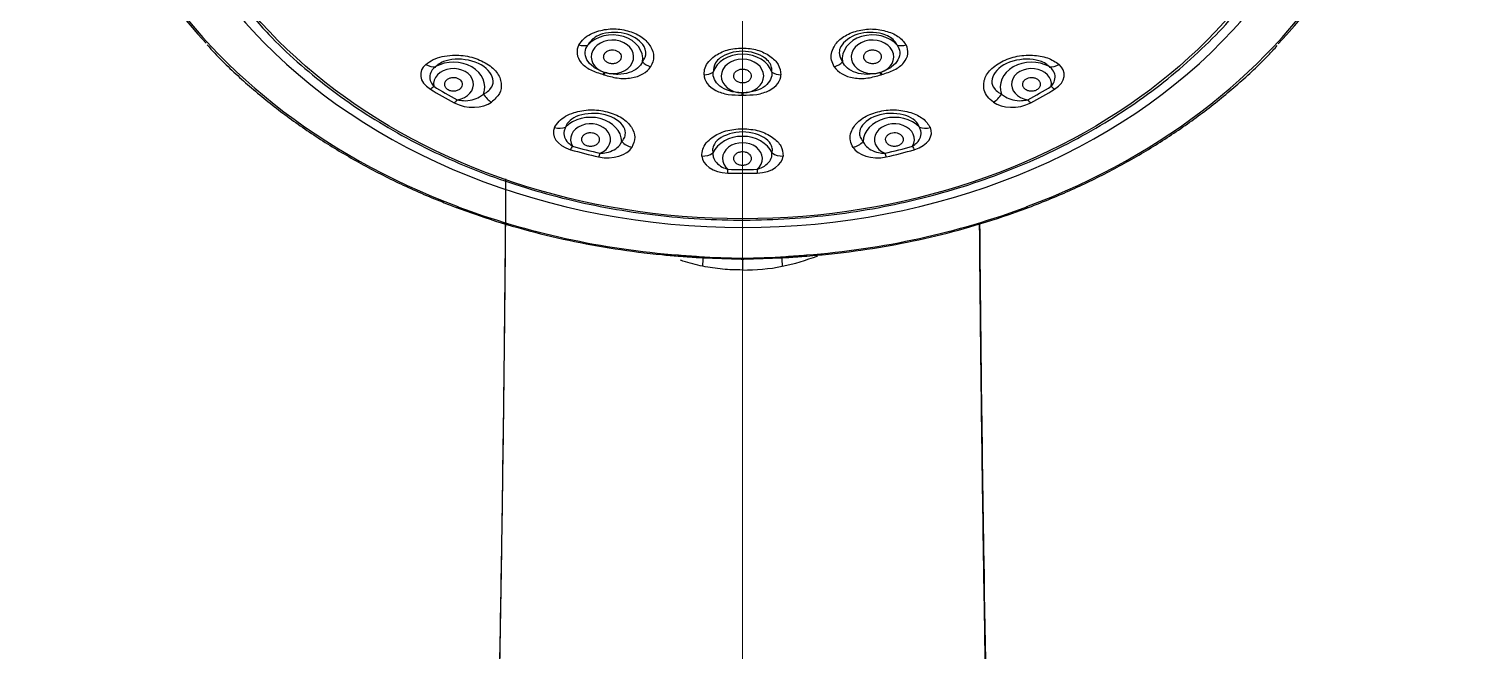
# Model space of a CAD drawing. Extents: x 7920 to 9049, y 0 to 827.
# Drawn here: x 8345.1 to 8426.4, y 481.4 to 516.8 of the extents above; entities that cross this region are included whole.
import ezdxf

# ---------------------------------------------------------------- set-up
doc = ezdxf.new("R2010")
doc.units = 0
doc.header["$LTSCALE"] = 10
doc.header["$MEASUREMENT"] = 0
doc.linetypes.add('CENTER2', pattern=[28.575, 19.05, -3.175, 3.175, -3.175])
doc.layers.add('1', color=7, linetype='CONTINUOUS')
doc.layers.add('Cneter', color=1, linetype='CENTER2', lineweight=13)

msp = doc.modelspace()

# ---------------------------------------------------------------- linework, layer by layer
at = {"layer": '1', "color": 7, "linetype": 'Continuous'}
for p, q in [((8369.541, 506.698), (8369.539, 506.696)), ((8401.943, 506.696), (8401.941, 506.698)), ((8385.741, 503.71), (8385.741, 503.771)), ((8385.741, 503.747), (8385.741, 503.087))]:
    msp.add_line(p, q, dxfattribs=at)
for centre, major_axis, ratio, start_param, end_param in [((8385.741, 533.595), (37.699, 0), 0.790155, 5.156583, 10.55138), ((8385.741, 533.878), (-37.999, 0), 0.790155, 5.627397, 6.920378), ((8385.741, 533.878), (-37.999, 0), 0.790155, 2.502798, 3.799488), ((8385.741, 532.787), (-34.52, 0), 0.790155, 0, 0.629497), ((8385.741, 532.787), (-34.52, 0), 0.790155, 2.51406, 3.141593), ((8385.741, 532.787), (-34.52, 0), 0.790155, 0.629497, 2.51406), ((8378.336, 515.121), (-1.723, 0), 0.790155, 3.016187, 5.669392), ((8393.146, 515.121), (-1.723, 0), 0.790155, 3.755386, 6.408591), ((8376.507, 516.515), (0.697, -0.393), 0.730817, 4.998751, 5.695614), ((8378.336, 515.235), (1.209, 0), 0.790155, 4.358175, 10.61059), ((8393.146, 515.235), (1.209, 0), 0.790155, 5.097374, 11.349788), ((8394.975, 516.515), (0.697, 0.393), 0.730817, 3.729164, 4.426027), ((8367.896, 515.56), (0.645, -0.764), 0.716961, 5.188181, 5.86621), ((8369.283, 513.522), (-1.779, 0), 0.790155, 2.845971, 5.32217), ((8380.555, 515.275), (0.676, -0.428), 0.72265, 4.385315, 5.082178), ((8385.741, 514.027), (-1.723, 0), 0.790155, 3.385786, 6.038992), ((8385.741, 514.142), (1.209, 0), 0.790155, 4.727775, 10.980189), ((8390.927, 515.275), (0.676, 0.428), 0.72265, 4.3426, 5.039463), ((8402.199, 513.522), (-1.779, 0), 0.790155, 4.102608, 6.578807), ((8403.586, 515.56), (0.645, 0.764), 0.716961, 3.558568, 4.236597), ((8369.283, 513.666), (1.136, 0), 0.790155, 4.901912, 9.549414), ((8377.882, 514.84), (0.235, 0.765), 0.221897, 3.851939, 4.086354), ((8385.741, 530.353), (21.895, 0), 0.790155, 4.341933, 4.343647), ((8377.916, 514.83), (-0.234, -0.765), 0.220918, 0.710031, 0.944446), ((8385.741, 530.34), (21.709, 0), 0.790155, 4.341933, 4.343647), ((8383.57, 514.83), (0.8, 0.023), 0.767163, 4.667088, 5.363952), ((8387.912, 514.83), (0.8, -0.023), 0.767163, 4.060826, 4.75769), ((8385.741, 530.34), (21.709, 0), 0.790155, 5.081131, 5.082845), ((8393.566, 514.83), (-0.234, 0.765), 0.220918, 2.197146, 2.431561), ((8393.6, 514.84), (0.235, -0.765), 0.221897, 5.338424, 5.572839), ((8385.741, 530.353), (21.895, 0), 0.790155, 5.081131, 5.082845), ((8402.199, 513.666), (1.136, 0), 0.790155, 6.158549, 10.806051), ((8368.156, 514.167), (-0.521, -0.854), 0.374386, 0.706149, 1.020037), ((8385.741, 531.595), (-29.098, 0), 0.790155, 0.91368, 0.971275), ((8385.741, 531.565), (28.789, 0), 0.790155, 4.055273, 4.112868), ((8371.6, 513.434), (0.575, -0.818), 0.690785, 4.621421, 5.29945), ((8385.741, 530.34), (21.709, 0), 0.790155, 4.711532, 4.713246), ((8385.722, 513.677), (0.001, 0.8), 0.000525, 3.81824, 4.052655), ((8385.76, 513.677), (0.001, -0.8), 0.000525, 5.372123, 5.606538), ((8399.882, 513.434), (0.575, 0.818), 0.690785, 4.125328, 4.803357), ((8385.741, 531.565), (28.789, 0), 0.790155, 5.31191, 5.369505), ((8385.741, 531.595), (-29.098, 0), 0.790155, 2.170317, 2.227912), ((8403.326, 514.167), (-0.521, 0.854), 0.374386, 2.121555, 2.435444), ((8369.497, 513.397), (0.475, 0.88), 0.345831, 3.8289, 4.142788), ((8385.741, 530.353), (21.895, 0), 0.790155, 4.711532, 4.713246), ((8401.985, 513.397), (0.475, -0.88), 0.345831, 5.28199, 5.595878), ((8377.089, 510.38), (-1.779, 0), 0.790155, 3.16013, 5.636329), ((8377.089, 510.523), (1.136, 0), 0.790155, 5.216071, 9.863573), ((8394.393, 510.38), (-1.779, 0), 0.790155, 3.788449, 6.264648), ((8394.393, 510.523), (1.136, 0), 0.790155, 5.84439, 10.491892), ((8375.156, 512.002), (0.903, -0.429), 0.793988, 4.955273, 5.633302), ((8385.741, 509.297), (-1.779, 0), 0.790155, 3.474289, 5.950489), ((8396.326, 512.002), (0.903, 0.429), 0.793988, 3.791476, 4.469505), ((8376.06, 510.755), (-0.272, -0.962), 0.206104, 0.625999, 0.939888), ((8385.741, 531.595), (-29.098, 0), 0.790155, 1.22784, 1.285435), ((8385.741, 531.565), (28.789, 0), 0.790155, 4.369432, 4.427027), ((8379.51, 510.885), (0.85, -0.528), 0.780226, 4.414727, 5.092756), ((8385.741, 509.44), (1.136, 0), 0.790155, 5.530231, 10.177733), ((8391.972, 510.885), (0.85, 0.528), 0.780226, 4.332022, 5.010051), ((8385.741, 531.565), (28.789, 0), 0.790155, 4.997751, 5.055346), ((8385.741, 531.595), (-29.098, 0), 0.790155, 1.856158, 1.913753), ((8395.422, 510.755), (-0.272, 0.962), 0.206104, 2.201705, 2.515593), ((8377.637, 510.35), (0.226, 0.974), 0.172536, 3.75865, 4.072539), ((8383.452, 510.391), (0.998, 0.063), 0.815788, 4.636524, 5.314553), ((8388.03, 510.391), (0.998, -0.063), 0.815788, 4.110225, 4.788254), ((8393.845, 510.35), (0.226, -0.974), 0.172536, 5.352239, 5.666127), ((8384.912, 509.439), (-0.023, -1), 0.017648, 0.597374, 0.911263), ((8385.741, 531.595), (-29.098, 0), 0.790155, 1.541999, 1.599594), ((8385.741, 531.565), (28.789, 0), 0.790155, 4.683592, 4.741186), ((8386.57, 509.439), (-0.023, 1), 0.017648, 2.23033, 2.544218), ((8369.625, 507.12), (-0.176, -0.468), 0.263385, 6.189898, 6.831434), ((8369.627, 507.121), (0.176, 0.468), 0.263385, 3.141918, 3.689886), ((8385.741, 533.596), (37.703, 0), 0.790155, 4.268195, 4.615639), ((8385.741, 533.596), (37.703, 0), 0.790155, 4.809139, 5.156583), ((8401.855, 507.121), (-0.176, 0.468), 0.263385, 2.593299, 3.141268), ((8401.857, 507.12), (-0.176, 0.468), 0.263385, 2.593344, 3.141249), ((8382.118, 504.383), (0.038, 0.499), 0.059206, 3.108412, 3.643374), ((8383.28, 504.295), (-0.035, -0.499), 0.073615, 6.279502, 6.784509), ((8383.037, 502.132), (0.377, 1.964), 0.136214, 5.374418, 5.748618), ((8388.445, 502.132), (-0.377, 1.964), 0.136214, 0.534568, 0.908768), ((8388.202, 504.295), (0.035, -0.499), 0.073615, 5.781862, 6.286869), ((8389.364, 504.383), (0.038, -0.499), 0.059206, 5.781404, 6.31666)]:
    msp.add_ellipse(centre, major_axis=major_axis, ratio=ratio, start_param=start_param, end_param=end_param, dxfattribs=at)
msp.add_ellipse((8385.741, 532.574), major_axis=(33.622, 0), ratio=0.790155, dxfattribs=at)
for points, knots in [([(8357.897, 517.487), (8358.175, 517.155), (8358.954, 516.277), (8360.37, 514.933), (8362.138, 513.469), (8364.044, 512.116), (8366.071, 510.881), (8368.211, 509.77), (8370.449, 508.79), (8372.775, 507.947), (8375.173, 507.244), (8377.631, 506.687), (8380.136, 506.278), (8382.672, 506.019), (8385.225, 505.912), (8387.781, 505.957), (8390.326, 506.155), (8392.845, 506.504), (8395.324, 507.002), (8397.749, 507.646), (8400.106, 508.434), (8402.381, 509.36), (8404.563, 510.419), (8406.639, 511.606), (8408.595, 512.914), (8410.426, 514.333), (8412.103, 515.865), (8413.257, 517.039), (8413.806, 517.722), (8413.895, 517.835)], [0, 0, 0, 0, 0.02283, 0.061557, 0.100301, 0.139057, 0.177824, 0.216598, 0.255377, 0.29416, 0.332945, 0.371732, 0.410519, 0.449308, 0.488097, 0.526887, 0.565678, 0.60447, 0.643263, 0.682058, 0.720853, 0.759649, 0.798445, 0.83724, 0.876031, 0.914818, 0.953596, 0.992363, 1, 1, 1, 1]), ([(8376.428, 515.915), (8376.51, 516.036), (8376.67, 516.269), (8377.074, 516.54), (8377.647, 516.758), (8378.422, 516.875), (8379.314, 516.719), (8380.086, 516.364), (8380.543, 515.828), (8380.76, 515.227), (8380.595, 514.854), (8380.511, 514.665)], [0, 0, 0, 0, 0.087607, 0.169371, 0.250856, 0.377447, 0.501128, 0.621802, 0.747777, 0.872041, 1, 1, 1, 1]), ([(8380.045, 514.95), (8380.1, 515.034), (8380.274, 515.296), (8380.226, 515.921), (8379.606, 516.389), (8378.733, 516.656), (8377.984, 516.652), (8377.24, 516.329), (8377.047, 516.067), (8376.927, 515.905)], [0, 0, 0, 0, 0.080562, 0.253207, 0.499831, 0.500495, 0.747529, 0.843295, 1, 1, 1, 1]), ([(8390.971, 514.665), (8390.906, 514.791), (8390.781, 515.035), (8390.785, 515.431), (8390.96, 515.878), (8391.378, 516.36), (8392.151, 516.714), (8393.043, 516.868), (8393.9, 516.734), (8394.658, 516.431), (8394.921, 516.089), (8395.054, 515.915)], [0, 0, 0, 0, 0.087607, 0.169371, 0.250856, 0.377447, 0.501128, 0.621802, 0.747777, 0.872041, 1, 1, 1, 1]), ([(8394.555, 515.905), (8394.504, 515.989), (8394.342, 516.255), (8393.654, 516.655), (8392.744, 516.655), (8391.872, 516.387), (8391.364, 515.999), (8391.199, 515.397), (8391.346, 515.122), (8391.437, 514.95)], [0, 0, 0, 0, 0.080562, 0.253207, 0.499831, 0.500495, 0.747529, 0.843295, 1, 1, 1, 1]), ([(8355.257, 515.915), (8355.539, 515.599), (8356.369, 514.717), (8357.88, 513.35), (8359.786, 511.83), (8361.829, 510.424), (8363.991, 509.136), (8366.264, 507.973), (8368.106, 507.171), (8369.182, 506.754), (8369.451, 506.653)], [0, 0, 0, 0, 0.078639, 0.224104, 0.369616, 0.515166, 0.660747, 0.806349, 0.951968, 1, 1, 1, 1]), ([(8376.428, 515.915), (8376.249, 515.599), (8376.289, 515.218), (8376.691, 514.743), (8376.879, 514.603), (8377.32, 514.381), (8377.567, 514.303), (8377.814, 514.227)], [0, 0, 0, 0, 0.5, 0.5, 0.75, 0.75, 1, 1, 1, 1]), ([(8377.882, 514.35), (8377.633, 514.428), (8377.421, 514.534), (8377.084, 514.783), (8376.962, 514.924), (8376.732, 515.358), (8376.761, 515.662), (8376.927, 515.905)], [0, 0, 0, 0, 0.25, 0.25, 0.5, 0.5, 1, 1, 1, 1]), ([(8377.868, 515.376), (8377.862, 515.364), (8377.852, 515.339), (8377.838, 515.287), (8377.832, 515.22), (8377.847, 515.14), (8377.893, 515.038), (8377.998, 514.929), (8378.182, 514.847), (8378.358, 514.834), (8378.493, 514.858), (8378.588, 514.891), (8378.671, 514.939), (8378.74, 514.998), (8378.778, 515.05), (8378.798, 515.085), (8378.81, 515.11), (8378.836, 515.178), (8378.842, 515.293), (8378.79, 515.412), (8378.719, 515.493), (8378.652, 515.544), (8378.575, 515.585), (8378.46, 515.624), (8378.302, 515.639), (8378.116, 515.601), (8377.986, 515.526), (8377.919, 515.456), (8377.887, 515.412), (8377.874, 515.388), (8377.868, 515.376)], [0, 0, 0, 0, 0.015625, 0.03125, 0.0625, 0.09375, 0.125, 0.1875, 0.25, 0.3125, 0.34375, 0.375, 0.40625, 0.4375, 0.46875, 0.476562, 0.484375, 0.5, 0.5625, 0.625, 0.65625, 0.6875, 0.71875, 0.75, 0.8125, 0.875, 0.9375, 0.96875, 0.984375, 1, 1, 1, 1]), ([(8383.552, 514.216), (8383.561, 514.35), (8383.579, 514.609), (8383.798, 514.973), (8384.2, 515.335), (8384.839, 515.661), (8385.732, 515.768), (8386.624, 515.659), (8387.329, 515.295), (8387.851, 514.803), (8387.904, 514.413), (8387.931, 514.216)], [0, 0, 0, 0, 0.087607, 0.169371, 0.250856, 0.377447, 0.501128, 0.621802, 0.747777, 0.872041, 1, 1, 1, 1]), ([(8387.413, 514.356), (8387.415, 514.448), (8387.422, 514.736), (8387.027, 515.296), (8386.206, 515.552), (8385.271, 515.551), (8384.597, 515.338), (8384.109, 514.832), (8384.084, 514.538), (8384.069, 514.356)], [0, 0, 0, 0, 0.080562, 0.253207, 0.499831, 0.500495, 0.747529, 0.843295, 1, 1, 1, 1]), ([(8392.681, 515.091), (8392.687, 515.079), (8392.701, 515.055), (8392.734, 515.009), (8392.788, 514.956), (8392.867, 514.905), (8392.988, 514.854), (8393.159, 514.829), (8393.364, 514.867), (8393.505, 514.951), (8393.585, 515.04), (8393.627, 515.115), (8393.647, 515.195), (8393.647, 515.275), (8393.632, 515.334), (8393.616, 515.371), (8393.604, 515.395), (8393.566, 515.459), (8393.472, 515.548), (8393.332, 515.608), (8393.211, 515.629), (8393.117, 515.632), (8393.025, 515.621), (8392.907, 515.589), (8392.777, 515.516), (8392.672, 515.388), (8392.641, 515.264), (8392.65, 515.176), (8392.665, 515.127), (8392.675, 515.103), (8392.681, 515.091)], [0, 0, 0, 0, 0.015625, 0.03125, 0.0625, 0.09375, 0.125, 0.1875, 0.25, 0.3125, 0.34375, 0.375, 0.40625, 0.4375, 0.46875, 0.476562, 0.484375, 0.5, 0.5625, 0.625, 0.65625, 0.6875, 0.71875, 0.75, 0.8125, 0.875, 0.9375, 0.96875, 0.984375, 1, 1, 1, 1]), ([(8394.555, 515.905), (8394.72, 515.663), (8394.749, 515.357), (8394.521, 514.925), (8394.399, 514.784), (8394.063, 514.535), (8393.846, 514.427), (8393.6, 514.35)], [0, 0, 0, 0, 0.5, 0.5, 0.75, 0.75, 1, 1, 1, 1]), ([(8393.668, 514.227), (8393.913, 514.302), (8394.164, 514.382), (8394.604, 514.604), (8394.792, 514.744), (8395.191, 515.217), (8395.233, 515.6), (8395.054, 515.915)], [0, 0, 0, 0, 0.25, 0.25, 0.5, 0.5, 1, 1, 1, 1]), ([(8402.031, 506.653), (8402.462, 506.815), (8403.694, 507.301), (8405.677, 508.193), (8407.93, 509.382), (8410.07, 510.695), (8412.09, 512.125), (8413.967, 513.67), (8415.333, 514.927), (8416.028, 515.69), (8416.192, 515.876)], [0, 0, 0, 0, 0.077128, 0.223235, 0.369366, 0.515489, 0.6616, 0.807691, 0.953754, 1, 1, 1, 1]), ([(8367.705, 514.799), (8367.839, 514.897), (8368.098, 515.085), (8368.627, 515.261), (8369.322, 515.35), (8370.205, 515.296), (8371.121, 514.925), (8371.812, 514.376), (8372.05, 513.734), (8371.97, 513.112), (8371.625, 512.807), (8371.448, 512.65)], [0, 0, 0, 0, 0.087456, 0.169153, 0.25014, 0.377375, 0.499739, 0.622279, 0.749894, 0.871256, 1, 1, 1, 1]), ([(8370.985, 513.113), (8371.045, 513.143), (8371.212, 513.227), (8371.454, 513.46), (8371.658, 513.974), (8371.277, 514.537), (8370.452, 515.01), (8369.544, 515.186), (8368.768, 515), (8368.428, 514.824), (8368.308, 514.714), (8368.264, 514.674)], [0, 0, 0, 0, 0.046355, 0.127416, 0.254336, 0.50001, 0.500136, 0.746142, 0.872777, 0.954138, 1, 1, 1, 1]), ([(8380.045, 514.95), (8379.931, 514.692), (8379.663, 514.46), (8379.099, 514.271), (8378.882, 514.233), (8378.416, 514.23), (8378.164, 514.266), (8377.916, 514.34)], [0, 0, 0, 0, 0.5, 0.5, 0.75, 0.75, 1, 1, 1, 1]), ([(8393.566, 514.34), (8393.316, 514.265), (8393.068, 514.23), (8392.601, 514.233), (8392.385, 514.27), (8391.817, 514.461), (8391.551, 514.691), (8391.437, 514.95)], [0, 0, 0, 0, 0.25, 0.25, 0.5, 0.5, 1, 1, 1, 1]), ([(8400.034, 512.65), (8399.909, 512.753), (8399.666, 512.951), (8399.484, 513.326), (8399.455, 513.797), (8399.667, 514.371), (8400.353, 514.92), (8401.27, 515.295), (8402.256, 515.356), (8403.167, 515.211), (8403.57, 514.939), (8403.777, 514.799)], [0, 0, 0, 0, 0.087456, 0.169153, 0.25014, 0.377375, 0.499739, 0.622279, 0.749894, 0.871256, 1, 1, 1, 1]), ([(8403.218, 514.674), (8403.174, 514.715), (8403.053, 514.825), (8402.712, 515), (8401.936, 515.186), (8401.028, 515.01), (8400.204, 514.536), (8399.823, 513.972), (8400.029, 513.459), (8400.271, 513.226), (8400.437, 513.143), (8400.497, 513.113)], [0, 0, 0, 0, 0.046355, 0.127416, 0.254336, 0.50001, 0.500136, 0.746142, 0.872777, 0.954138, 1, 1, 1, 1]), ([(8368.264, 514.674), (8368.198, 514.617), (8368.031, 514.473), (8367.914, 514.171), (8367.956, 513.833), (8368.097, 513.636), (8368.156, 513.554)], [0, 0, 0, 0, 0.200427, 0.49953, 0.790892, 1, 1, 1, 1]), ([(8368.878, 513.898), (8368.873, 513.892), (8368.864, 513.881), (8368.845, 513.858), (8368.818, 513.815), (8368.791, 513.749), (8368.779, 513.667), (8368.793, 513.557), (8368.865, 513.428), (8369.024, 513.314), (8369.198, 513.269), (8369.34, 513.27), (8369.444, 513.288), (8369.539, 513.323), (8369.608, 513.363), (8369.649, 513.396), (8369.671, 513.416), (8369.683, 513.429), (8369.693, 513.44), (8369.702, 513.45), (8369.718, 513.47), (8369.759, 513.532), (8369.786, 513.618), (8369.782, 513.715), (8369.756, 513.809), (8369.684, 513.916), (8369.546, 514.012), (8369.371, 514.064), (8369.182, 514.062), (8369.036, 514.015), (8368.941, 513.956), (8368.899, 513.92), (8368.881, 513.9), (8368.878, 513.898)], [0, 0, 0, 0, 0.007812, 0.015625, 0.03125, 0.0625, 0.09375, 0.125, 0.1875, 0.25, 0.3125, 0.34375, 0.375, 0.40625, 0.4375, 0.453125, 0.460938, 0.46875, 0.472656, 0.476562, 0.484375, 0.5, 0.5625, 0.59375, 0.625, 0.6875, 0.75, 0.8125, 0.875, 0.9375, 0.96875, 0.996094, 1, 1, 1, 1]), ([(8377.849, 514.216), (8378.094, 514.141), (8378.348, 514.067), (8378.875, 513.992), (8379.147, 513.992), (8379.899, 514.112), (8380.314, 514.355), (8380.511, 514.665)], [0, 0, 0, 0, 0.25, 0.25, 0.5, 0.5, 1, 1, 1, 1]), ([(8383.552, 514.216), (8383.561, 513.875), (8383.804, 513.536), (8384.426, 513.212), (8384.672, 513.136), (8385.191, 513.056), (8385.457, 513.053), (8385.722, 513.053)], [0, 0, 0, 0, 0.5, 0.5, 0.75, 0.75, 1, 1, 1, 1]), ([(8385.722, 513.187), (8385.455, 513.188), (8385.209, 513.226), (8384.778, 513.362), (8384.596, 513.458), (8384.168, 513.795), (8384.041, 514.084), (8384.069, 514.356)], [0, 0, 0, 0, 0.25, 0.25, 0.5, 0.5, 1, 1, 1, 1]), ([(8385.241, 514.139), (8385.241, 514.127), (8385.243, 514.1), (8385.253, 514.048), (8385.279, 513.984), (8385.329, 513.913), (8385.419, 513.831), (8385.567, 513.759), (8385.775, 513.736), (8385.945, 513.774), (8386.061, 513.834), (8386.134, 513.893), (8386.189, 513.961), (8386.226, 514.036), (8386.239, 514.095), (8386.241, 514.134), (8386.241, 514.16), (8386.234, 514.23), (8386.187, 514.34), (8386.084, 514.436), (8385.981, 514.491), (8385.895, 514.52), (8385.804, 514.536), (8385.679, 514.539), (8385.525, 514.508), (8385.369, 514.419), (8385.282, 514.312), (8385.251, 514.228), (8385.243, 514.178), (8385.241, 514.152), (8385.241, 514.139)], [0, 0, 0, 0, 0.015625, 0.03125, 0.0625, 0.09375, 0.125, 0.1875, 0.25, 0.3125, 0.34375, 0.375, 0.40625, 0.4375, 0.46875, 0.476562, 0.484375, 0.5, 0.5625, 0.625, 0.65625, 0.6875, 0.71875, 0.75, 0.8125, 0.875, 0.9375, 0.96875, 0.984375, 1, 1, 1, 1]), ([(8387.413, 514.356), (8387.44, 514.085), (8387.312, 513.794), (8386.887, 513.459), (8386.706, 513.363), (8386.275, 513.227), (8386.024, 513.188), (8385.76, 513.187)], [0, 0, 0, 0, 0.5, 0.5, 0.75, 0.75, 1, 1, 1, 1]), ([(8385.76, 513.053), (8386.023, 513.053), (8386.293, 513.056), (8386.812, 513.136), (8387.058, 513.213), (8387.676, 513.535), (8387.921, 513.876), (8387.931, 514.216)], [0, 0, 0, 0, 0.25, 0.25, 0.5, 0.5, 1, 1, 1, 1]), ([(8390.971, 514.665), (8391.168, 514.354), (8391.581, 514.112), (8392.338, 513.992), (8392.609, 513.992), (8393.137, 514.067), (8393.385, 514.14), (8393.633, 514.216)], [0, 0, 0, 0, 0.5, 0.5, 0.75, 0.75, 1, 1, 1, 1]), ([(8401.795, 513.433), (8401.8, 513.428), (8401.81, 513.417), (8401.833, 513.396), (8401.876, 513.362), (8401.946, 513.321), (8402.042, 513.288), (8402.178, 513.264), (8402.355, 513.278), (8402.543, 513.362), (8402.65, 513.479), (8402.692, 513.586), (8402.703, 513.67), (8402.69, 513.752), (8402.663, 513.816), (8402.637, 513.858), (8402.619, 513.88), (8402.608, 513.893), (8402.598, 513.904), (8402.588, 513.914), (8402.569, 513.932), (8402.507, 513.982), (8402.412, 514.029), (8402.294, 514.056), (8402.172, 514.065), (8402.022, 514.044), (8401.863, 513.971), (8401.747, 513.855), (8401.691, 513.712), (8401.702, 513.588), (8401.743, 513.498), (8401.774, 513.456), (8401.792, 513.436), (8401.795, 513.433)], [0, 0, 0, 0, 0.007812, 0.015625, 0.03125, 0.0625, 0.09375, 0.125, 0.1875, 0.25, 0.3125, 0.34375, 0.375, 0.40625, 0.4375, 0.453125, 0.460938, 0.46875, 0.472656, 0.476562, 0.484375, 0.5, 0.5625, 0.59375, 0.625, 0.6875, 0.75, 0.8125, 0.875, 0.9375, 0.96875, 0.996094, 1, 1, 1, 1]), ([(8403.326, 513.554), (8403.385, 513.636), (8403.526, 513.833), (8403.568, 514.172), (8403.45, 514.474), (8403.284, 514.618), (8403.218, 514.674)], [0, 0, 0, 0, 0.208279, 0.500324, 0.801781, 1, 1, 1, 1]), ([(8369.497, 512.784), (8369.616, 512.764), (8369.901, 512.716), (8370.364, 512.765), (8370.752, 512.912), (8370.919, 513.056), (8370.985, 513.113)], [0, 0, 0, 0, 0.208279, 0.500324, 0.801781, 1, 1, 1, 1]), ([(8400.497, 513.113), (8400.564, 513.055), (8400.731, 512.911), (8401.119, 512.765), (8401.58, 512.716), (8401.866, 512.764), (8401.985, 512.784)], [0, 0, 0, 0, 0.200427, 0.49953, 0.790892, 1, 1, 1, 1]), ([(8375.043, 511.203), (8375.116, 511.327), (8375.258, 511.565), (8375.649, 511.856), (8376.23, 512.105), (8377.05, 512.264), (8378.052, 512.133), (8378.938, 511.781), (8379.461, 511.235), (8379.689, 510.632), (8379.527, 510.263), (8379.443, 510.073)], [0, 0, 0, 0, 0.087456, 0.169153, 0.25014, 0.377375, 0.499739, 0.622279, 0.749894, 0.871256, 1, 1, 1, 1]), ([(8378.867, 510.406), (8378.904, 510.448), (8379.007, 510.566), (8379.102, 510.841), (8379.024, 511.37), (8378.404, 511.809), (8377.435, 512.057), (8376.539, 512.007), (8375.946, 511.65), (8375.735, 511.405), (8375.686, 511.274), (8375.669, 511.227)], [0, 0, 0, 0, 0.046355, 0.127416, 0.254336, 0.50001, 0.500136, 0.746142, 0.872777, 0.954138, 1, 1, 1, 1]), ([(8392.039, 510.073), (8391.976, 510.199), (8391.854, 510.443), (8391.871, 510.838), (8392.072, 511.288), (8392.539, 511.778), (8393.42, 512.131), (8394.425, 512.264), (8395.341, 512.087), (8396.09, 511.735), (8396.321, 511.384), (8396.439, 511.203)], [0, 0, 0, 0, 0.087456, 0.169153, 0.25014, 0.377375, 0.499739, 0.622279, 0.749894, 0.871256, 1, 1, 1, 1]), ([(8395.813, 511.227), (8395.795, 511.275), (8395.747, 511.406), (8395.535, 511.651), (8394.942, 512.008), (8394.046, 512.057), (8393.077, 511.808), (8392.457, 511.369), (8392.38, 510.84), (8392.475, 510.565), (8392.578, 510.448), (8392.615, 510.406)], [0, 0, 0, 0, 0.046355, 0.127416, 0.254336, 0.50001, 0.500136, 0.746142, 0.872777, 0.954138, 1, 1, 1, 1]), ([(8375.669, 511.227), (8375.634, 511.156), (8375.546, 510.981), (8375.573, 510.668), (8375.758, 510.358), (8375.971, 510.206), (8376.06, 510.142)], [0, 0, 0, 0, 0.200427, 0.49953, 0.790892, 1, 1, 1, 1]), ([(8376.613, 510.645), (8376.61, 510.639), (8376.605, 510.625), (8376.597, 510.599), (8376.588, 510.551), (8376.588, 510.482), (8376.609, 510.401), (8376.665, 510.3), (8376.783, 510.195), (8376.98, 510.125), (8377.162, 510.125), (8377.297, 510.161), (8377.389, 510.204), (8377.466, 510.26), (8377.516, 510.315), (8377.542, 510.356), (8377.555, 510.38), (8377.562, 510.396), (8377.567, 510.408), (8377.571, 510.421), (8377.578, 510.443), (8377.594, 510.512), (8377.586, 510.6), (8377.544, 510.692), (8377.482, 510.775), (8377.372, 510.859), (8377.203, 510.917), (8377.016, 510.923), (8376.837, 510.875), (8376.717, 510.795), (8376.649, 510.716), (8376.624, 510.671), (8376.614, 510.648), (8376.613, 510.645)], [0, 0, 0, 0, 0.007812, 0.015625, 0.03125, 0.0625, 0.09375, 0.125, 0.1875, 0.25, 0.3125, 0.34375, 0.375, 0.40625, 0.4375, 0.453125, 0.460938, 0.46875, 0.472656, 0.476562, 0.484375, 0.5, 0.5625, 0.59375, 0.625, 0.6875, 0.75, 0.8125, 0.875, 0.9375, 0.96875, 0.996094, 1, 1, 1, 1]), ([(8383.428, 509.575), (8383.433, 509.708), (8383.444, 509.966), (8383.658, 510.332), (8384.069, 510.705), (8384.746, 511.051), (8385.736, 511.17), (8386.73, 511.054), (8387.486, 510.668), (8388, 510.157), (8388.036, 509.773), (8388.054, 509.575)], [0, 0, 0, 0, 0.087456, 0.169153, 0.25014, 0.377375, 0.499739, 0.622279, 0.749894, 0.871256, 1, 1, 1, 1]), ([(8387.422, 509.756), (8387.433, 509.805), (8387.461, 509.938), (8387.4, 510.218), (8387.046, 510.693), (8386.25, 510.954), (8385.231, 510.954), (8384.434, 510.692), (8384.082, 510.216), (8384.021, 509.938), (8384.049, 509.804), (8384.06, 509.756)], [0, 0, 0, 0, 0.046355, 0.127416, 0.254336, 0.50001, 0.500136, 0.746142, 0.872777, 0.954138, 1, 1, 1, 1]), ([(8393.918, 510.401), (8393.921, 510.394), (8393.926, 510.382), (8393.94, 510.356), (8393.967, 510.313), (8394.019, 510.257), (8394.096, 510.202), (8394.217, 510.146), (8394.391, 510.116), (8394.602, 510.151), (8394.749, 510.236), (8394.832, 510.327), (8394.874, 510.404), (8394.895, 510.485), (8394.894, 510.553), (8394.885, 510.599), (8394.877, 510.624), (8394.871, 510.64), (8394.866, 510.652), (8394.86, 510.665), (8394.85, 510.686), (8394.81, 510.749), (8394.738, 510.817), (8394.636, 510.871), (8394.524, 510.91), (8394.373, 510.926), (8394.194, 510.895), (8394.037, 510.813), (8393.928, 510.692), (8393.89, 510.57), (8393.895, 510.475), (8393.908, 510.427), (8393.917, 510.404), (8393.918, 510.401)], [0, 0, 0, 0, 0.007812, 0.015625, 0.03125, 0.0625, 0.09375, 0.125, 0.1875, 0.25, 0.3125, 0.34375, 0.375, 0.40625, 0.4375, 0.453125, 0.460938, 0.46875, 0.472656, 0.476562, 0.484375, 0.5, 0.5625, 0.59375, 0.625, 0.6875, 0.75, 0.8125, 0.875, 0.9375, 0.96875, 0.996094, 1, 1, 1, 1]), ([(8395.422, 510.142), (8395.511, 510.205), (8395.723, 510.358), (8395.91, 510.668), (8395.935, 510.982), (8395.848, 511.157), (8395.813, 511.227)], [0, 0, 0, 0, 0.208279, 0.500324, 0.801781, 1, 1, 1, 1]), ([(8377.637, 509.737), (8377.757, 509.747), (8378.046, 509.771), (8378.453, 509.929), (8378.745, 510.161), (8378.832, 510.336), (8378.867, 510.406)], [0, 0, 0, 0, 0.208279, 0.500324, 0.801781, 1, 1, 1, 1]), ([(8385.241, 509.44), (8385.241, 509.433), (8385.241, 509.42), (8385.244, 509.392), (8385.254, 509.345), (8385.281, 509.279), (8385.333, 509.207), (8385.426, 509.125), (8385.579, 509.054), (8385.794, 509.035), (8385.967, 509.08), (8386.081, 509.147), (8386.151, 509.21), (8386.203, 509.282), (8386.229, 509.346), (8386.238, 509.392), (8386.24, 509.418), (8386.241, 509.435), (8386.241, 509.448), (8386.24, 509.461), (8386.238, 509.483), (8386.226, 509.553), (8386.184, 509.635), (8386.108, 509.712), (8386.017, 509.776), (8385.879, 509.829), (8385.696, 509.843), (8385.516, 509.803), (8385.364, 509.714), (8385.281, 509.608), (8385.248, 509.516), (8385.241, 509.468), (8385.241, 509.443), (8385.241, 509.44)], [0, 0, 0, 0, 0.007812, 0.015625, 0.03125, 0.0625, 0.09375, 0.125, 0.1875, 0.25, 0.3125, 0.34375, 0.375, 0.40625, 0.4375, 0.453125, 0.460938, 0.46875, 0.472656, 0.476562, 0.484375, 0.5, 0.5625, 0.59375, 0.625, 0.6875, 0.75, 0.8125, 0.875, 0.9375, 0.96875, 0.996094, 1, 1, 1, 1]), ([(8392.615, 510.406), (8392.65, 510.335), (8392.738, 510.16), (8393.03, 509.929), (8393.436, 509.771), (8393.725, 509.747), (8393.845, 509.737)], [0, 0, 0, 0, 0.200427, 0.49953, 0.790892, 1, 1, 1, 1]), ([(8384.06, 509.756), (8384.06, 509.681), (8384.06, 509.495), (8384.227, 509.206), (8384.538, 508.959), (8384.802, 508.865), (8384.912, 508.826)], [0, 0, 0, 0, 0.200427, 0.49953, 0.790892, 1, 1, 1, 1]), ([(8386.57, 508.826), (8386.68, 508.865), (8386.943, 508.958), (8387.256, 509.206), (8387.423, 509.496), (8387.422, 509.682), (8387.422, 509.756)], [0, 0, 0, 0, 0.208279, 0.500324, 0.801781, 1, 1, 1, 1]), ([(8372.254, 508.277), (8372.245, 506.87), (8372.213, 502.904), (8372.138, 495.701), (8371.986, 485.084), (8371.744, 471.561), (8371.43, 457.11), (8371.143, 445.446), (8370.913, 436.646), (8370.673, 428.093), (8370.321, 416.631), (8369.867, 403.34), (8369.507, 393.837), (8369.337, 389.34)], [0, 0, 0, 0, 0.04114, 0.114398, 0.202128, 0.329324, 0.467621, 0.566225, 0.617062, 0.682316, 0.773565, 0.892831, 1, 1, 1, 1]), ([(8369.449, 506.652), (8369.879, 506.49), (8371.133, 506.041), (8373.259, 505.388), (8375.844, 504.757), (8378.479, 504.273), (8380.567, 504.012), (8381.771, 503.908), (8382.08, 503.884)], [0, 0, 0, 0, 0.108343, 0.313558, 0.518804, 0.724054, 0.929307, 1, 1, 1, 1]), ([(8389.402, 503.884), (8389.875, 503.92), (8391.242, 504.046), (8393.489, 504.351), (8396.116, 504.862), (8398.691, 505.519), (8400.653, 506.146), (8401.753, 506.546), (8402.033, 506.652)], [0, 0, 0, 0, 0.108308, 0.313545, 0.518821, 0.724101, 0.929387, 1, 1, 1, 1]), ([(8372.238, 505.736), (8372.23, 504.721), (8372.21, 502.452), (8372.175, 499.038), (8372.136, 495.663), (8372.095, 492.581), (8372.054, 489.662), (8372.01, 486.733), (8371.963, 483.777), (8371.888, 479.339), (8371.778, 473.358), (8371.623, 465.774), (8371.455, 458.169), (8371.275, 450.586), (8371.088, 443.153), (8370.895, 435.949), (8370.739, 430.45), (8370.62, 426.416), (8370.531, 423.498), (8370.424, 420.046), (8370.295, 416.048), (8370.145, 411.532), (8369.973, 406.508), (8369.777, 400.981), (8369.565, 395.2), (8369.417, 391.261), (8369.344, 389.341)], [0, 0, 0, 0, 0.029961, 0.066537, 0.09853, 0.12594, 0.153106, 0.17966, 0.206525, 0.2337, 0.299572, 0.365841, 0.432218, 0.495649, 0.558948, 0.619591, 0.675719, 0.695502, 0.719435, 0.747804, 0.780603, 0.817823, 0.85867, 0.903758, 0.953076, 1, 1, 1, 1]), ([(8402.138, 389.341), (8402.055, 391.513), (8401.892, 395.859), (8401.664, 402.11), (8401.464, 407.822), (8401.297, 412.721), (8401.162, 416.822), (8401.048, 420.367), (8400.946, 423.638), (8400.847, 426.903), (8400.705, 431.749), (8400.526, 438.159), (8400.319, 446.081), (8400.129, 453.829), (8399.955, 461.373), (8399.8, 468.598), (8399.665, 475.437), (8399.573, 480.538), (8399.512, 484.219), (8399.47, 486.855), (8399.424, 489.941), (8399.375, 493.47), (8399.325, 497.396), (8399.28, 501.543), (8399.255, 504.34), (8399.244, 505.726)], [0, 0, 0, 0, 0.053068, 0.106225, 0.152842, 0.1929, 0.226384, 0.253585, 0.280159, 0.307049, 0.334253, 0.400178, 0.466478, 0.532857, 0.596297, 0.659604, 0.720253, 0.776356, 0.796087, 0.819949, 0.848258, 0.881011, 0.91821, 0.95907, 1, 1, 1, 1]), ([(8399.246, 505.737), (8399.295, 499.586), (8399.376, 493.147), (8399.637, 476.565), (8399.847, 466.191), (8400.348, 444.768), (8400.631, 433.848), (8401.317, 411.691), (8401.717, 400.502), (8402.145, 389.34)], [0, 0, 0, 0, 0.181839, 0.181839, 0.454559, 0.454559, 0.72728, 0.72728, 1, 1, 1, 1]), ([(8383.48, 503.299), (8383.1, 503.391), (8382.671, 503.496), (8382.253, 503.628), (8382.205, 503.644)], [0, 0, 0, 0, 0.885832, 1, 1, 1, 1]), ([(8385.741, 503.087), (8385.361, 503.094), (8384.6, 503.107), (8383.854, 503.235), (8383.48, 503.299)], [0, 0, 0, 0, 0.498782, 1, 1, 1, 1])]:
    msp.add_open_spline(points, degree=3, knots=knots, dxfattribs=at)
for points, degree in [([(8367.705, 514.799), (8367.28, 514.44), (8367.283, 513.808), (8367.967, 513.391)], 3), ([(8403.515, 513.391), (8404.196, 513.806), (8404.203, 514.439), (8403.777, 514.799)], 3), ([(8369.323, 512.613), (8370.033, 512.229), (8370.975, 512.317), (8371.448, 512.65)], 3), ([(8400.034, 512.65), (8400.506, 512.318), (8401.446, 512.228), (8402.159, 512.613)], 3), ([(8375.043, 511.203), (8374.834, 510.765), (8375.143, 510.171), (8375.956, 509.942)], 3), ([(8395.526, 509.942), (8396.335, 510.17), (8396.648, 510.764), (8396.439, 511.203)], 3), ([(8377.55, 509.533), (8378.375, 509.342), (8379.179, 509.648), (8379.443, 510.073)], 3), ([(8392.039, 510.073), (8392.302, 509.65), (8393.103, 509.341), (8393.932, 509.533)], 3), ([(8383.428, 509.575), (8383.457, 509.114), (8384.04, 508.632), (8384.903, 508.613)], 3), ([(8386.579, 508.613), (8387.438, 508.632), (8388.025, 509.113), (8388.054, 509.575)], 3), ([(8382.079, 503.884), (8383.245, 503.797)], 1), ([(8382.099, 503.944), (8382.489, 503.915), (8382.878, 503.884), (8383.267, 503.857)], 3), ([(8383.245, 503.797), (8385.741, 503.71)], 1), ([(8383.267, 503.857), (8384.089, 503.799), (8384.915, 503.771), (8385.741, 503.771)], 3), ([(8385.741, 503.771), (8386.567, 503.771), (8387.393, 503.799), (8388.215, 503.857)], 3), ([(8385.741, 503.71), (8388.237, 503.797)], 1), ([(8388.002, 503.299), (8388.691, 503.439), (8389.369, 503.644), (8390.025, 503.901)], 3), ([(8388.215, 503.857), (8388.604, 503.884), (8388.993, 503.915), (8389.383, 503.944)], 3), ([(8388.237, 503.797), (8389.403, 503.884)], 1), ([(8385.741, 503.087), (8386.495, 503.087), (8387.264, 503.148), (8388.002, 503.299)], 3)]:
    msp.add_open_spline(points, degree=degree, dxfattribs=at)
at = {"layer": 'Cneter', "lineweight": 5, "ltscale": 0.5}
msp.add_line((8385.741, 171.853), (8385.741, 511.783), dxfattribs=at)
at = {"layer": 'Cneter', "ltscale": 0.5}
msp.add_open_spline([(8385.741, 561.05), (8385.741, 511.783)], degree=1, dxfattribs=at)

doc.saveas('drawing.dxf')
